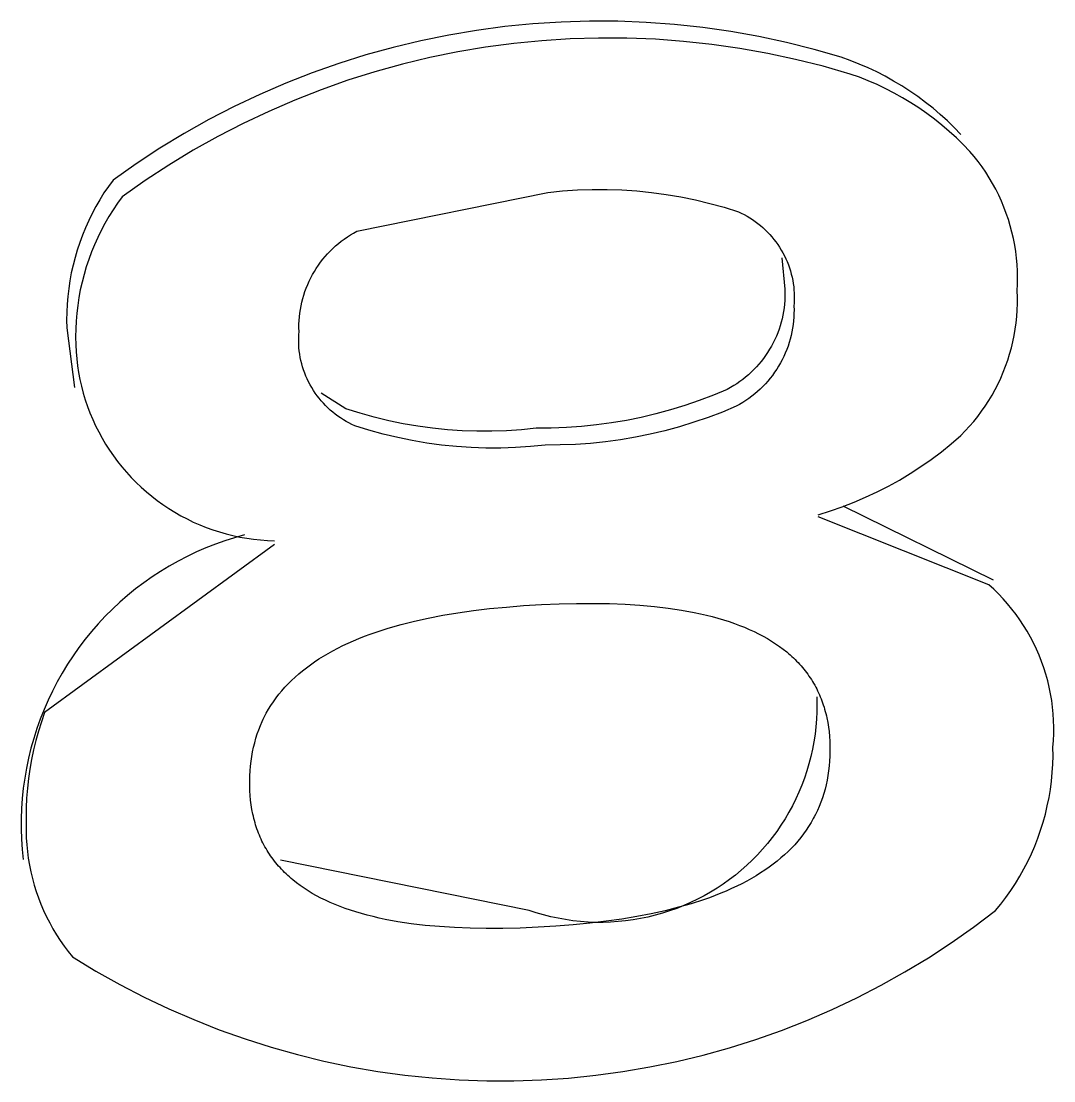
# Model space of a CAD drawing. Header units: millimetres. Extents: x -582 to 3448, y -204 to 2611.
# Drawn here: x 609.179 to 610.65, y 677.528 to 679.037 of the extents above; entities that cross this region are included whole.
import ezdxf

# ---------------------------------------------------------------- set-up
doc = ezdxf.new("R2010")
doc.units = ezdxf.units.MM
doc.header["$MEASUREMENT"] = 0
doc.layers.add('Utwórz2D linie widoczne', color=7, linetype='Continuous', true_color=0x000000)

msp = doc.modelspace()

# ---------------------------------------------------------------- linework, layer by layer
at = {"layer": 'Utwórz2D linie widoczne'}
for p, q in [((609.868, 679.0292), (609.828, 679.0238)), ((609.9082, 679.0331), (609.868, 679.0292)), ((609.9485, 679.0357), (609.9082, 679.0331)), ((609.9889, 679.0369), (609.9485, 679.0357)), ((610.0293, 679.0367), (609.9889, 679.0369)), ((610.0696, 679.0351), (610.0293, 679.0367)), ((610.1099, 679.0322), (610.0696, 679.0351)), ((610.1501, 679.0278), (610.1099, 679.0322)), ((610.19, 679.0221), (610.1501, 679.0278)), ((609.7882, 679.0171), (609.7486, 679.009)), ((609.828, 679.0238), (609.7882, 679.0171)), ((609.9613, 679.0117), (609.921, 679.0091)), ((610.0017, 679.0129), (609.9613, 679.0117)), ((610.0421, 679.0127), (610.0017, 679.0129)), ((610.0825, 679.0111), (610.0421, 679.0127)), ((610.2298, 679.015), (610.19, 679.0221)), ((610.2693, 679.0065), (610.2298, 679.015)), ((609.7093, 678.9996), (609.6704, 678.9888)), ((609.7486, 679.009), (609.7093, 678.9996)), ((609.8408, 678.9998), (609.801, 678.9931)), ((609.8809, 679.0052), (609.8408, 678.9998)), ((609.921, 679.0091), (609.8809, 679.0052)), ((610.1227, 679.0082), (610.0825, 679.0111)), ((610.1629, 679.0038), (610.1227, 679.0082)), ((610.2029, 678.9981), (610.1629, 679.0038)), ((610.2426, 678.991), (610.2029, 678.9981)), ((610.3085, 678.9967), (610.2693, 679.0065)), ((610.3473, 678.9856), (610.3085, 678.9967)), ((609.6704, 678.9888), (609.6319, 678.9767)), ((609.7614, 678.985), (609.7222, 678.9756)), ((609.801, 678.9931), (609.7614, 678.985)), ((610.2821, 678.9825), (610.2426, 678.991)), ((610.3213, 678.9727), (610.2821, 678.9825)), ((610.3601, 678.981), (610.3473, 678.9856)), ((609.6319, 678.9767), (609.5938, 678.9633)), ((609.7222, 678.9756), (609.6832, 678.9648)), ((610.3601, 678.9616), (610.3213, 678.9727)), ((610.3728, 678.9759), (610.3601, 678.981)), ((610.3854, 678.9705), (610.3728, 678.9759)), ((610.3977, 678.9646), (610.3854, 678.9705)), ((609.5938, 678.9633), (609.5562, 678.9485)), ((609.6447, 678.9527), (609.6066, 678.9393)), ((609.6832, 678.9648), (609.6447, 678.9527)), ((610.373, 678.957), (610.3601, 678.9616)), ((610.3857, 678.9519), (610.373, 678.957)), ((610.3982, 678.9465), (610.3857, 678.9519)), ((610.4098, 678.9584), (610.3977, 678.9646)), ((610.4218, 678.9517), (610.4098, 678.9584)), ((610.4335, 678.9447), (610.4218, 678.9517)), ((609.5562, 678.9485), (609.5191, 678.9325)), ((609.6066, 678.9393), (609.569, 678.9245)), ((610.4105, 678.9406), (610.3982, 678.9465)), ((610.4227, 678.9344), (610.4105, 678.9406)), ((610.445, 678.9373), (610.4335, 678.9447)), ((610.4562, 678.9295), (610.445, 678.9373)), ((609.5191, 678.9325), (609.4826, 678.9152)), ((609.569, 678.9245), (609.5319, 678.9085)), ((610.4346, 678.9277), (610.4227, 678.9344)), ((610.4463, 678.9207), (610.4346, 678.9277)), ((610.4672, 678.9213), (610.4562, 678.9295)), ((610.4779, 678.9128), (610.4672, 678.9213)), ((609.4826, 678.9152), (609.4467, 678.8967)), ((609.5319, 678.9085), (609.4954, 678.8912)), ((610.4578, 678.9133), (610.4463, 678.9207)), ((610.469, 678.9055), (610.4578, 678.9133)), ((610.4883, 678.904), (610.4779, 678.9128)), ((609.4467, 678.8967), (609.4115, 678.877)), ((609.4954, 678.8912), (609.4596, 678.8727)), ((610.48, 678.8973), (610.469, 678.9055)), ((610.4907, 678.8888), (610.48, 678.8973)), ((610.4984, 678.8948), (610.4883, 678.904)), ((610.5082, 678.8853), (610.4984, 678.8948)), ((609.4115, 678.877), (609.377, 678.856)), ((610.5011, 678.88), (610.4907, 678.8888)), ((610.5112, 678.8708), (610.5011, 678.88)), ((610.5177, 678.8755), (610.5082, 678.8853)), ((609.4596, 678.8727), (609.4243, 678.853)), ((610.521, 678.8613), (610.5112, 678.8708)), ((610.5305, 678.8515), (610.521, 678.8613)), ((609.377, 678.856), (609.3432, 678.8339)), ((609.4243, 678.853), (609.3898, 678.832)), ((610.5366, 678.8443), (610.5305, 678.8515)), ((609.3432, 678.8339), (609.3102, 678.8107)), ((609.3898, 678.832), (609.356, 678.8099)), ((610.5423, 678.8369), (610.5366, 678.8443)), ((610.5478, 678.8294), (610.5423, 678.8369)), ((610.5531, 678.8217), (610.5478, 678.8294)), ((610.5581, 678.8138), (610.5531, 678.8217)), ((609.3036, 678.8015), (609.2973, 678.7922)), ((609.3102, 678.8107), (609.3036, 678.8015)), ((609.356, 678.8099), (609.323, 678.7867)), ((610.5628, 678.8057), (610.5581, 678.8138)), ((610.5673, 678.7975), (610.5628, 678.8057)), ((609.2973, 678.7922), (609.2914, 678.7826)), ((609.323, 678.7867), (609.3164, 678.7775)), ((609.6574, 678.7377), (609.9294, 678.793)), ((609.9294, 678.793), (609.9504, 678.7951)), ((609.9504, 678.7951), (609.9715, 678.7966)), ((609.9715, 678.7966), (609.9926, 678.7973)), ((609.9926, 678.7973), (610.0138, 678.7973)), ((610.0138, 678.7973), (610.0349, 678.7966)), ((610.0349, 678.7966), (610.056, 678.7952)), ((610.056, 678.7952), (610.077, 678.793)), ((610.077, 678.793), (610.098, 678.7902)), ((610.098, 678.7902), (610.1188, 678.7866)), ((610.1188, 678.7866), (610.1396, 678.7824)), ((610.5715, 678.7891), (610.5673, 678.7975)), ((610.5753, 678.7806), (610.5715, 678.7891)), ((609.2858, 678.7729), (609.2805, 678.763)), ((609.2914, 678.7826), (609.2858, 678.7729)), ((609.3164, 678.7775), (609.3102, 678.7682)), ((610.1396, 678.7824), (610.1601, 678.7774)), ((610.1601, 678.7774), (610.1805, 678.7718)), ((610.1805, 678.7718), (610.2007, 678.7654)), ((610.5789, 678.772), (610.5753, 678.7806)), ((610.5822, 678.7632), (610.5789, 678.772)), ((609.2805, 678.763), (609.2756, 678.7529)), ((609.3042, 678.7586), (609.2986, 678.7489)), ((609.3102, 678.7682), (609.3042, 678.7586)), ((610.2007, 678.7654), (610.2049, 678.7635)), ((610.2049, 678.7635), (610.209, 678.7614)), ((610.209, 678.7614), (610.2131, 678.7592)), ((610.2131, 678.7592), (610.217, 678.7568)), ((610.217, 678.7568), (610.2209, 678.7543)), ((610.5852, 678.7544), (610.5822, 678.7632)), ((609.271, 678.7426), (609.2667, 678.7322)), ((609.2756, 678.7529), (609.271, 678.7426)), ((609.2986, 678.7489), (609.2933, 678.739)), ((610.2209, 678.7543), (610.2247, 678.7517)), ((610.2247, 678.7517), (610.2284, 678.7489)), ((610.2284, 678.7489), (610.2321, 678.746)), ((610.2321, 678.746), (610.2356, 678.743)), ((610.2356, 678.743), (610.239, 678.7399)), ((610.239, 678.7399), (610.2423, 678.7366)), ((610.5879, 678.7454), (610.5852, 678.7544)), ((610.5903, 678.7364), (610.5879, 678.7454)), ((609.2667, 678.7322), (609.2628, 678.7216)), ((609.2884, 678.7289), (609.2838, 678.7186)), ((609.2933, 678.739), (609.2884, 678.7289)), ((609.6353, 678.7235), (609.6395, 678.7266)), ((609.6395, 678.7266), (609.6439, 678.7296)), ((609.6439, 678.7296), (609.6483, 678.7324)), ((609.6483, 678.7324), (609.6528, 678.7351)), ((609.6528, 678.7351), (609.6574, 678.7377)), ((610.2423, 678.7366), (610.2454, 678.7332)), ((610.2454, 678.7332), (610.2485, 678.7298)), ((610.2485, 678.7298), (610.2514, 678.7262)), ((610.2514, 678.7262), (610.2542, 678.7225)), ((610.5924, 678.7272), (610.5903, 678.7364)), ((610.5942, 678.7181), (610.5924, 678.7272)), ((609.2593, 678.7109), (609.2561, 678.7002)), ((609.2628, 678.7216), (609.2593, 678.7109)), ((609.2838, 678.7186), (609.2795, 678.7082)), ((609.6195, 678.7095), (609.6233, 678.7132)), ((609.6233, 678.7132), (609.6271, 678.7168)), ((609.6271, 678.7168), (609.6312, 678.7202)), ((609.6312, 678.7202), (609.6353, 678.7235)), ((610.2542, 678.7225), (610.2569, 678.7187)), ((610.2569, 678.7187), (610.2595, 678.7149)), ((610.2595, 678.7149), (610.2619, 678.7109)), ((610.2619, 678.7109), (610.2642, 678.7069)), ((610.5957, 678.7088), (610.5942, 678.7181)), ((609.2561, 678.7002), (609.2533, 678.6893)), ((609.2756, 678.6976), (609.2721, 678.6869)), ((609.2795, 678.7082), (609.2756, 678.6976)), ((609.6057, 678.6936), (609.609, 678.6978)), ((609.609, 678.6978), (609.6123, 678.7018)), ((609.6123, 678.7018), (609.6158, 678.7057)), ((609.6158, 678.7057), (609.6195, 678.7095)), ((610.2625, 678.6997), (610.267, 678.655)), ((610.2642, 678.7069), (610.2663, 678.7028)), ((610.2663, 678.7028), (610.2683, 678.6986)), ((610.2683, 678.6986), (610.2702, 678.6944)), ((610.5968, 678.6995), (610.5957, 678.7088)), ((610.5976, 678.6902), (610.5968, 678.6995)), ((609.2533, 678.6893), (609.2508, 678.6783)), ((609.2721, 678.6869), (609.2689, 678.6762)), ((609.5943, 678.6759), (609.5969, 678.6805)), ((609.5969, 678.6805), (609.5997, 678.6849)), ((609.5997, 678.6849), (609.6027, 678.6893)), ((609.6027, 678.6893), (609.6057, 678.6936)), ((610.2702, 678.6944), (610.2719, 678.6901)), ((610.2719, 678.6901), (610.2734, 678.6857)), ((610.2734, 678.6857), (610.2748, 678.6813)), ((610.2748, 678.6813), (610.2761, 678.6768)), ((610.5982, 678.6809), (610.5976, 678.6902)), ((610.5984, 678.6715), (610.5982, 678.6809)), ((609.2488, 678.6672), (609.2471, 678.6561)), ((609.2508, 678.6783), (609.2488, 678.6672)), ((609.2661, 678.6653), (609.2636, 678.6543)), ((609.2689, 678.6762), (609.2661, 678.6653)), ((609.5874, 678.6617), (609.5895, 678.6665)), ((609.5895, 678.6665), (609.5918, 678.6713)), ((609.5918, 678.6713), (609.5943, 678.6759)), ((610.2761, 678.6768), (610.2771, 678.6723)), ((610.2771, 678.6723), (610.2781, 678.6678)), ((610.2781, 678.6678), (610.2789, 678.6633)), ((610.5983, 678.6622), (610.5984, 678.6715)), ((609.2471, 678.6561), (609.2458, 678.6449)), ((609.2636, 678.6543), (609.2616, 678.6432)), ((609.5819, 678.6469), (609.5835, 678.6519)), ((609.5835, 678.6519), (609.5854, 678.6568)), ((609.5854, 678.6568), (609.5874, 678.6617)), ((610.267, 678.655), (610.2671, 678.6497)), ((610.2671, 678.6497), (610.2671, 678.6444)), ((610.2789, 678.6633), (610.2795, 678.6587)), ((610.2795, 678.6587), (610.2799, 678.6541)), ((610.2799, 678.6541), (610.2802, 678.6494)), ((610.2802, 678.6494), (610.2804, 678.6448)), ((610.5978, 678.6528), (610.5983, 678.6622)), ((610.5981, 678.6437), (610.5978, 678.6528)), ((609.2458, 678.6449), (609.2448, 678.6337)), ((609.2616, 678.6432), (609.2599, 678.6321)), ((609.578, 678.6316), (609.5791, 678.6367)), ((609.5791, 678.6367), (609.5804, 678.6418)), ((609.5804, 678.6418), (609.5819, 678.6469)), ((610.2668, 678.6392), (610.2664, 678.634)), ((610.2671, 678.6444), (610.2668, 678.6392)), ((610.2802, 678.6356), (610.2798, 678.631)), ((610.2804, 678.6402), (610.2802, 678.6356)), ((610.2804, 678.6448), (610.2804, 678.6402)), ((610.5978, 678.6255), (610.5981, 678.6346)), ((610.5981, 678.6346), (610.5981, 678.6437)), ((609.2443, 678.6225), (609.2441, 678.6112)), ((609.2448, 678.6337), (609.2443, 678.6225)), ((609.2586, 678.6209), (609.2576, 678.6097)), ((609.2599, 678.6321), (609.2586, 678.6209)), ((609.5757, 678.6159), (609.5763, 678.6212)), ((609.5763, 678.6212), (609.577, 678.6264)), ((609.577, 678.6264), (609.578, 678.6316)), ((610.265, 678.6235), (610.2641, 678.6184)), ((610.2658, 678.6287), (610.265, 678.6235)), ((610.2664, 678.634), (610.2658, 678.6287)), ((610.2799, 678.6204), (610.2797, 678.6152)), ((610.2798, 678.631), (610.28, 678.6257)), ((610.28, 678.6257), (610.2799, 678.6204)), ((610.5972, 678.6164), (610.5978, 678.6255)), ((609.2441, 678.6112), (609.2443, 678.6)), ((609.2576, 678.6097), (609.2571, 678.5985)), ((609.575, 678.6054), (609.5753, 678.6107)), ((609.575, 678.6002), (609.575, 678.6054)), ((609.5753, 678.6107), (609.5757, 678.6159)), ((610.2617, 678.6082), (610.2602, 678.6031)), ((610.263, 678.6132), (610.2617, 678.6082)), ((610.2641, 678.6184), (610.263, 678.6132)), ((610.2787, 678.6047), (610.2779, 678.5995)), ((610.2792, 678.61), (610.2787, 678.6047)), ((610.2797, 678.6152), (610.2792, 678.61)), ((610.595, 678.5983), (610.5962, 678.6074)), ((610.5962, 678.6074), (610.5972, 678.6164)), ((609.2443, 678.6), (609.2552, 678.5152)), ((609.2571, 678.5985), (609.2569, 678.5872)), ((609.5746, 678.5857), (609.5748, 678.5903)), ((609.5748, 678.5903), (609.5751, 678.5949)), ((609.5751, 678.5949), (609.575, 678.6002)), ((610.2567, 678.5932), (610.2548, 678.5883)), ((610.2586, 678.5981), (610.2567, 678.5932)), ((610.2602, 678.6031), (610.2586, 678.5981)), ((610.2758, 678.5892), (610.2745, 678.5842)), ((610.2769, 678.5944), (610.2758, 678.5892)), ((610.2779, 678.5995), (610.2769, 678.5944)), ((610.5916, 678.5804), (610.5935, 678.5894)), ((610.5935, 678.5894), (610.595, 678.5983)), ((609.2569, 678.5872), (609.2571, 678.576)), ((609.2571, 678.576), (609.2576, 678.566)), ((609.5746, 678.581), (609.5746, 678.5857)), ((609.5747, 678.5764), (609.5746, 678.581)), ((609.575, 678.5718), (609.5747, 678.5764)), ((610.2478, 678.5742), (610.2452, 678.5696)), ((610.2503, 678.5788), (610.2478, 678.5742)), ((610.2526, 678.5835), (610.2503, 678.5788)), ((610.2548, 678.5883), (610.2526, 678.5835)), ((610.2714, 678.5741), (610.2696, 678.5692)), ((610.273, 678.5791), (610.2714, 678.5741)), ((610.2745, 678.5842), (610.273, 678.5791)), ((610.5895, 678.5716), (610.5916, 678.5804)), ((609.2576, 678.566), (609.2585, 678.5561)), ((609.5755, 678.5672), (609.575, 678.5718)), ((609.5761, 678.5626), (609.5755, 678.5672)), ((609.5769, 678.558), (609.5761, 678.5626)), ((610.2395, 678.5608), (610.2364, 678.5565)), ((610.2424, 678.5652), (610.2395, 678.5608)), ((610.2452, 678.5696), (610.2424, 678.5652)), ((610.2654, 678.5595), (610.2631, 678.5548)), ((610.2676, 678.5643), (610.2654, 678.5595)), ((610.2696, 678.5692), (610.2676, 678.5643)), ((610.5843, 678.5541), (610.587, 678.5628)), ((610.587, 678.5628), (610.5895, 678.5716)), ((609.2585, 678.5561), (609.2596, 678.5462)), ((609.2596, 678.5462), (609.2612, 678.5364)), ((609.5778, 678.5535), (609.5769, 678.558)), ((609.5789, 678.549), (609.5778, 678.5535)), ((609.5802, 678.5446), (609.5789, 678.549)), ((609.5816, 678.5402), (609.5802, 678.5446)), ((610.2264, 678.5444), (610.2227, 678.5406)), ((610.2299, 678.5483), (610.2264, 678.5444)), ((610.2332, 678.5524), (610.2299, 678.5483)), ((610.2364, 678.5565), (610.2332, 678.5524)), ((610.2581, 678.5456), (610.2553, 678.5412)), ((610.2607, 678.5502), (610.2581, 678.5456)), ((610.2631, 678.5548), (610.2607, 678.5502)), ((610.578, 678.537), (610.5813, 678.5455)), ((610.5813, 678.5455), (610.5843, 678.5541)), ((609.2612, 678.5364), (609.263, 678.5266)), ((609.5832, 678.5358), (609.5816, 678.5402)), ((609.5849, 678.5315), (609.5832, 678.5358)), ((609.5867, 678.5273), (609.5849, 678.5315)), ((610.2111, 678.53), (610.207, 678.5267)), ((610.2151, 678.5334), (610.2111, 678.53)), ((610.219, 678.5369), (610.2151, 678.5334)), ((610.2227, 678.5406), (610.219, 678.5369)), ((610.2493, 678.5325), (610.2461, 678.5284)), ((610.2523, 678.5368), (610.2493, 678.5325)), ((610.2553, 678.5412), (610.2523, 678.5368)), ((610.5705, 678.5204), (610.5744, 678.5286)), ((610.5744, 678.5286), (610.578, 678.537)), ((609.263, 678.5266), (609.2652, 678.5169)), ((609.2652, 678.5169), (609.2678, 678.5072)), ((609.5887, 678.5231), (609.5867, 678.5273)), ((609.5909, 678.519), (609.5887, 678.5231)), ((609.5932, 678.515), (609.5909, 678.519)), ((609.5956, 678.511), (609.5932, 678.515)), ((610.1895, 678.5151), (610.1849, 678.5125)), ((610.1941, 678.5178), (610.1895, 678.5151)), ((610.1985, 678.5206), (610.1941, 678.5178)), ((610.2028, 678.5236), (610.1985, 678.5206)), ((610.207, 678.5267), (610.2028, 678.5236)), ((610.2356, 678.5166), (610.2318, 678.5129)), ((610.2392, 678.5204), (610.2356, 678.5166)), ((610.2427, 678.5243), (610.2392, 678.5204)), ((610.2461, 678.5284), (610.2427, 678.5243)), ((610.5664, 678.5123), (610.5705, 678.5204)), ((609.2678, 678.5072), (609.2707, 678.4977)), ((609.5982, 678.5072), (609.5956, 678.511)), ((609.6009, 678.5034), (609.5982, 678.5072)), ((609.6037, 678.4998), (609.6009, 678.5034)), ((609.6066, 678.4962), (609.6037, 678.4998)), ((609.6417, 678.4847), (609.6065, 678.5072)), ((610.1651, 678.5042), (610.145, 678.4966)), ((610.1849, 678.5125), (610.1651, 678.5042)), ((610.2156, 678.4996), (610.2113, 678.4966)), ((610.2199, 678.5027), (610.2156, 678.4996)), ((610.224, 678.506), (610.2199, 678.5027)), ((610.228, 678.5094), (610.224, 678.506)), ((610.2318, 678.5129), (610.228, 678.5094)), ((610.5573, 678.4965), (610.562, 678.5043)), ((610.562, 678.5043), (610.5664, 678.5123)), ((609.2707, 678.4977), (609.2739, 678.4883)), ((609.2739, 678.4883), (609.2774, 678.4789)), ((609.6097, 678.4927), (609.6066, 678.4962)), ((609.6129, 678.4894), (609.6097, 678.4927)), ((609.6162, 678.4862), (609.6129, 678.4894)), ((609.6196, 678.483), (609.6162, 678.4862)), ((609.6619, 678.4784), (609.6417, 678.4847)), ((610.104, 678.4833), (610.0833, 678.4776)), ((610.1246, 678.4896), (610.104, 678.4833)), ((610.145, 678.4966), (610.1246, 678.4896)), ((610.1978, 678.4885), (610.1779, 678.4802)), ((610.2024, 678.4911), (610.1978, 678.4885)), ((610.2069, 678.4937), (610.2024, 678.4911)), ((610.2113, 678.4966), (610.2069, 678.4937)), ((610.5471, 678.4813), (610.5523, 678.4888)), ((610.5523, 678.4888), (610.5573, 678.4965)), ((609.2774, 678.4789), (609.2812, 678.4698)), ((609.2812, 678.4698), (609.2854, 678.4607)), ((609.6231, 678.48), (609.6196, 678.483)), ((609.6267, 678.4771), (609.6231, 678.48)), ((609.6305, 678.4744), (609.6267, 678.4771)), ((609.6343, 678.4718), (609.6305, 678.4744)), ((609.6382, 678.4693), (609.6343, 678.4718)), ((609.6422, 678.4669), (609.6382, 678.4693)), ((609.6823, 678.4728), (609.6619, 678.4784)), ((609.7028, 678.4678), (609.6823, 678.4728)), ((610.0412, 678.4684), (610.02, 678.4647)), ((610.0623, 678.4726), (610.0412, 678.4684)), ((610.0833, 678.4776), (610.0623, 678.4726)), ((610.1578, 678.4726), (610.1374, 678.4656)), ((610.1779, 678.4802), (610.1578, 678.4726)), ((610.536, 678.4669), (610.5417, 678.474)), ((610.5417, 678.474), (610.5471, 678.4813)), ((609.2854, 678.4607), (609.2898, 678.4518)), ((609.6462, 678.4647), (609.6422, 678.4669)), ((609.6504, 678.4627), (609.6462, 678.4647)), ((609.6546, 678.4607), (609.6504, 678.4627)), ((609.6747, 678.4544), (609.6546, 678.4607)), ((609.6951, 678.4487), (609.6747, 678.4544)), ((609.7235, 678.4635), (609.7028, 678.4678)), ((609.7443, 678.46), (609.7235, 678.4635)), ((609.7652, 678.4571), (609.7443, 678.46)), ((609.7863, 678.455), (609.7652, 678.4571)), ((609.8073, 678.4536), (609.7863, 678.455)), ((609.8284, 678.4528), (609.8073, 678.4536)), ((609.8707, 678.4536), (609.8496, 678.4528)), ((609.8918, 678.455), (609.8707, 678.4536)), ((609.9128, 678.4571), (609.8918, 678.455)), ((609.9343, 678.4573), (609.9128, 678.4571)), ((609.9558, 678.4581), (609.9343, 678.4573)), ((609.9773, 678.4596), (609.9558, 678.4581)), ((609.9987, 678.4618), (609.9773, 678.4596)), ((610.02, 678.4647), (609.9987, 678.4618)), ((610.0961, 678.4536), (610.0751, 678.4486)), ((610.1169, 678.4593), (610.0961, 678.4536)), ((610.1374, 678.4656), (610.1169, 678.4593)), ((610.5175, 678.4468), (610.5239, 678.4533)), ((610.5239, 678.4533), (610.5301, 678.46)), ((610.5301, 678.46), (610.536, 678.4669)), ((609.2898, 678.4518), (609.2946, 678.443)), ((609.2946, 678.443), (609.2997, 678.4345)), ((609.7156, 678.4438), (609.6951, 678.4487)), ((609.7363, 678.4395), (609.7156, 678.4438)), ((609.7571, 678.436), (609.7363, 678.4395)), ((609.8496, 678.4528), (609.8284, 678.4528)), ((610.0328, 678.4407), (610.0115, 678.4378)), ((610.0541, 678.4443), (610.0328, 678.4407)), ((610.0751, 678.4486), (610.0541, 678.4443)), ((610.5039, 678.435), (610.5175, 678.4468)), ((609.2997, 678.4345), (609.305, 678.4261)), ((609.305, 678.4261), (609.3107, 678.4179)), ((609.7781, 678.4331), (609.7571, 678.436)), ((609.7991, 678.431), (609.7781, 678.4331)), ((609.8202, 678.4295), (609.7991, 678.431)), ((609.8413, 678.4288), (609.8202, 678.4295)), ((609.8624, 678.4288), (609.8413, 678.4288)), ((609.8835, 678.4296), (609.8624, 678.4288)), ((609.9046, 678.431), (609.8835, 678.4296)), ((609.9256, 678.4331), (609.9046, 678.431)), ((609.9471, 678.4333), (609.9256, 678.4331)), ((609.9686, 678.4341), (609.9471, 678.4333)), ((609.9901, 678.4356), (609.9686, 678.4341)), ((610.0115, 678.4378), (609.9901, 678.4356)), ((610.4755, 678.4128), (610.4899, 678.4236)), ((610.4899, 678.4236), (610.5039, 678.435)), ((609.3107, 678.4179), (609.3166, 678.4099)), ((609.3166, 678.4099), (609.3228, 678.4021)), ((610.4607, 678.4025), (610.4755, 678.4128)), ((609.3228, 678.4021), (609.3293, 678.3945)), ((609.3293, 678.3945), (609.336, 678.3871)), ((610.4456, 678.3927), (610.4607, 678.4025)), ((609.336, 678.3871), (609.343, 678.38)), ((609.343, 678.38), (609.3502, 678.3731)), ((610.4144, 678.3747), (610.4302, 678.3834)), ((610.4302, 678.3834), (610.4456, 678.3927)), ((609.3502, 678.3731), (609.3577, 678.3665)), ((609.3577, 678.3665), (609.3653, 678.3602)), ((610.382, 678.3588), (610.3984, 678.3664)), ((610.3984, 678.3664), (610.4144, 678.3747)), ((609.3653, 678.3602), (609.3732, 678.3541)), ((609.3732, 678.3541), (609.3813, 678.3483)), ((609.3813, 678.3483), (609.3896, 678.3428)), ((610.3487, 678.3452), (610.3655, 678.3517)), ((610.3655, 678.3517), (610.382, 678.3588)), ((609.3896, 678.3428), (609.3981, 678.3375)), ((609.3981, 678.3375), (609.4067, 678.3326)), ((609.4067, 678.3326), (609.4156, 678.3279)), ((610.3145, 678.3339), (610.3317, 678.3393)), ((610.3317, 678.3393), (610.3487, 678.3452)), ((610.5641, 678.2408), (610.3499, 678.3462)), ((609.4156, 678.3279), (609.4245, 678.3236)), ((609.4245, 678.3236), (609.4336, 678.3196)), ((609.4336, 678.3196), (609.4429, 678.3159)), ((610.5574, 678.2343), (610.3144, 678.3312)), ((609.4429, 678.3159), (609.4523, 678.3125)), ((609.4523, 678.3125), (609.4618, 678.3094)), ((609.4618, 678.3094), (609.4713, 678.3067)), ((609.4713, 678.3067), (609.481, 678.3043)), ((609.481, 678.3043), (609.4908, 678.3022)), ((609.4974, 678.3052), (609.4834, 678.3012)), ((609.4908, 678.3022), (609.5006, 678.3005)), ((609.5402, 678.2915), (609.2128, 678.0521)), ((609.4559, 678.292), (609.4423, 678.2867)), ((609.4696, 678.2969), (609.4559, 678.292)), ((609.4834, 678.3012), (609.4696, 678.2969)), ((609.5006, 678.3005), (609.5104, 678.2991)), ((609.5104, 678.2991), (609.5203, 678.2981)), ((609.5203, 678.2981), (609.5303, 678.2974)), ((609.5303, 678.2974), (609.5402, 678.297)), ((609.4159, 678.2747), (609.403, 678.268)), ((609.429, 678.2809), (609.4159, 678.2747)), ((609.4423, 678.2867), (609.429, 678.2809)), ((609.3903, 678.2609), (609.3779, 678.2533)), ((609.403, 678.268), (609.3903, 678.2609)), ((609.3657, 678.2453), (609.3539, 678.237)), ((609.3779, 678.2533), (609.3657, 678.2453)), ((609.3423, 678.2282), (609.331, 678.219)), ((609.3539, 678.237), (609.3423, 678.2282)), ((610.5644, 678.2279), (610.5574, 678.2343)), ((610.5713, 678.2211), (610.5644, 678.2279)), ((609.331, 678.219), (609.32, 678.2095)), ((610.5779, 678.2142), (610.5713, 678.2211)), ((610.5842, 678.207), (610.5779, 678.2142)), ((609.3094, 678.1996), (609.2991, 678.1893)), ((609.32, 678.2095), (609.3094, 678.1996)), ((609.8012, 678.1943), (609.8234, 678.1974)), ((609.8234, 678.1974), (609.8465, 678.2002)), ((609.8465, 678.2002), (609.8703, 678.2025)), ((609.8703, 678.2025), (609.8949, 678.2045)), ((609.8949, 678.2045), (609.9203, 678.206)), ((609.9203, 678.206), (609.9457, 678.2071)), ((609.9457, 678.2071), (609.9703, 678.2076)), ((609.9703, 678.2076), (609.9941, 678.2077)), ((609.9941, 678.2077), (610.0171, 678.2074)), ((610.0171, 678.2074), (610.0393, 678.2065)), ((610.0393, 678.2065), (610.0606, 678.2051)), ((610.0606, 678.2051), (610.0812, 678.2032)), ((610.0812, 678.2032), (610.1009, 678.2009)), ((610.1009, 678.2009), (610.1198, 678.198)), ((610.1198, 678.198), (610.1379, 678.1947)), ((610.5903, 678.1996), (610.5842, 678.207)), ((610.5961, 678.192), (610.5903, 678.1996)), ((609.2991, 678.1893), (609.2892, 678.1787)), ((609.7204, 678.1776), (609.7394, 678.1824)), ((609.7394, 678.1824), (609.7592, 678.1867)), ((609.7592, 678.1867), (609.7798, 678.1907)), ((609.7798, 678.1907), (609.8012, 678.1943)), ((610.1379, 678.1947), (610.1467, 678.1928)), ((610.1467, 678.1928), (610.1552, 678.1909)), ((610.1552, 678.1909), (610.1636, 678.1888)), ((610.1636, 678.1888), (610.1717, 678.1865)), ((610.1717, 678.1865), (610.1797, 678.1842)), ((610.1797, 678.1842), (610.1874, 678.1817)), ((610.1874, 678.1817), (610.195, 678.1791)), ((610.6017, 678.1842), (610.5961, 678.192)), ((610.607, 678.1763), (610.6017, 678.1842)), ((609.2796, 678.1677), (609.2705, 678.1565)), ((609.2892, 678.1787), (609.2796, 678.1677)), ((609.6765, 678.1638), (609.6848, 678.1668)), ((609.6848, 678.1668), (609.7022, 678.1724)), ((609.7022, 678.1724), (609.7204, 678.1776)), ((610.195, 678.1791), (610.2023, 678.1764)), ((610.2023, 678.1764), (610.2094, 678.1736)), ((610.2094, 678.1736), (610.2163, 678.1706)), ((610.2163, 678.1706), (610.2231, 678.1676)), ((610.2231, 678.1676), (610.2296, 678.1644)), ((610.612, 678.1681), (610.607, 678.1763)), ((610.6167, 678.1598), (610.612, 678.1681)), ((609.2705, 678.1565), (609.2617, 678.1449)), ((609.6449, 678.151), (609.6525, 678.1543)), ((609.6525, 678.1543), (609.6603, 678.1576)), ((609.6603, 678.1576), (609.6683, 678.1608)), ((609.6683, 678.1608), (609.6765, 678.1638)), ((610.2296, 678.1644), (610.2359, 678.161)), ((610.2359, 678.161), (610.242, 678.1576)), ((610.242, 678.1576), (610.2479, 678.154)), ((610.2479, 678.154), (610.2536, 678.1503)), ((610.6211, 678.1513), (610.6167, 678.1598)), ((610.6252, 678.1426), (610.6211, 678.1513)), ((609.2617, 678.1449), (609.2533, 678.133)), ((609.6099, 678.1326), (609.6165, 678.1365)), ((609.6165, 678.1365), (609.6233, 678.1403)), ((609.6233, 678.1403), (609.6303, 678.144)), ((609.6303, 678.144), (609.6375, 678.1475)), ((609.6375, 678.1475), (609.6449, 678.151)), ((610.2536, 678.1503), (610.2591, 678.1465)), ((610.2591, 678.1465), (610.2645, 678.1426)), ((610.2645, 678.1426), (610.2696, 678.1385)), ((610.2696, 678.1385), (610.272, 678.1365)), ((610.272, 678.1365), (610.2744, 678.1343)), ((610.629, 678.1339), (610.6252, 678.1426)), ((609.2533, 678.133), (609.2453, 678.1209)), ((609.5913, 678.1204), (609.5973, 678.1246)), ((609.5973, 678.1246), (609.6035, 678.1287)), ((609.6035, 678.1287), (609.6099, 678.1326)), ((610.2744, 678.1343), (610.2768, 678.1322)), ((610.2768, 678.1322), (610.2791, 678.13)), ((610.2791, 678.13), (610.2814, 678.1278)), ((610.2814, 678.1278), (610.2836, 678.1256)), ((610.2836, 678.1256), (610.2858, 678.1234)), ((610.2858, 678.1234), (610.2879, 678.1211)), ((610.2879, 678.1211), (610.29, 678.1188)), ((610.6325, 678.125), (610.629, 678.1339)), ((610.6357, 678.1159), (610.6325, 678.125)), ((609.2378, 678.1085), (609.2306, 678.0958)), ((609.2453, 678.1209), (609.2378, 678.1085)), ((609.5694, 678.1027), (609.5746, 678.1073)), ((609.5746, 678.1073), (609.58, 678.1118)), ((609.58, 678.1118), (609.5855, 678.1161)), ((609.5855, 678.1161), (609.5913, 678.1204)), ((610.29, 678.1188), (610.292, 678.1164)), ((610.292, 678.1164), (610.294, 678.114)), ((610.294, 678.114), (610.2959, 678.1116)), ((610.2959, 678.1116), (610.2978, 678.1092)), ((610.2978, 678.1092), (610.2996, 678.1067)), ((610.2996, 678.1067), (610.3013, 678.1042)), ((610.6386, 678.1068), (610.6357, 678.1159)), ((610.6412, 678.0976), (610.6386, 678.1068)), ((609.2306, 678.0958), (609.2239, 678.0829)), ((609.555, 678.0883), (609.5596, 678.0932)), ((609.5596, 678.0932), (609.5644, 678.098)), ((609.5644, 678.098), (609.5694, 678.1027)), ((610.3013, 678.1042), (610.3031, 678.1017)), ((610.3031, 678.1017), (610.3047, 678.0991)), ((610.3047, 678.0991), (610.3063, 678.0965)), ((610.3063, 678.0965), (610.3079, 678.0939)), ((610.3079, 678.0939), (610.3094, 678.0912)), ((610.3094, 678.0912), (610.3109, 678.0885)), ((610.6434, 678.0883), (610.6412, 678.0976)), ((609.2239, 678.0829), (609.2177, 678.0698)), ((609.5425, 678.073), (609.5464, 678.0782)), ((609.5464, 678.0782), (609.5506, 678.0833)), ((609.5506, 678.0833), (609.555, 678.0883)), ((610.3109, 678.0885), (610.3123, 678.0858)), ((610.3123, 678.0858), (610.3136, 678.0831)), ((610.3136, 678.0831), (610.3149, 678.0803)), ((610.3149, 678.0803), (610.3162, 678.0775)), ((610.3162, 678.0775), (610.3174, 678.0746)), ((610.6453, 678.0789), (610.6434, 678.0883)), ((610.6469, 678.0694), (610.6453, 678.0789)), ((609.2177, 678.0698), (609.2119, 678.0565)), ((609.5317, 678.0568), (609.5351, 678.0623)), ((609.5351, 678.0623), (609.5387, 678.0677)), ((609.5387, 678.0677), (609.5425, 678.073)), ((610.3124, 678.0748), (610.3126, 678.0641)), ((610.3126, 678.0641), (610.3125, 678.0534)), ((610.3174, 678.0746), (610.3185, 678.0718)), ((610.3185, 678.0718), (610.3196, 678.0688)), ((610.3196, 678.0688), (610.3207, 678.0659)), ((610.3207, 678.0659), (610.3217, 678.063)), ((610.3217, 678.063), (610.3227, 678.06)), ((610.6482, 678.06), (610.6469, 678.0694)), ((609.2119, 678.0565), (609.2065, 678.043)), ((609.2128, 678.0521), (609.2081, 678.0391)), ((609.5255, 678.0455), (609.527, 678.0484)), ((609.527, 678.0484), (609.5285, 678.0512)), ((609.5285, 678.0512), (609.5317, 678.0568)), ((610.3125, 678.0534), (610.312, 678.0426)), ((610.3227, 678.06), (610.3236, 678.0569)), ((610.3236, 678.0569), (610.3244, 678.0539)), ((610.3244, 678.0539), (610.3252, 678.0508)), ((610.3252, 678.0508), (610.326, 678.0477)), ((610.326, 678.0477), (610.3267, 678.0445)), ((610.6491, 678.0504), (610.6482, 678.06)), ((610.6497, 678.0409), (610.6491, 678.0504)), ((609.2065, 678.043), (609.2017, 678.0293)), ((609.2081, 678.0391), (609.2039, 678.0259)), ((609.5178, 678.0278), (609.5202, 678.0338)), ((609.5202, 678.0338), (609.5228, 678.0397)), ((609.5228, 678.0397), (609.5241, 678.0426)), ((609.5241, 678.0426), (609.5255, 678.0455)), ((610.3112, 678.0319), (610.3099, 678.0213)), ((610.312, 678.0426), (610.3112, 678.0319)), ((610.3267, 678.0445), (610.3279, 678.0381)), ((610.3279, 678.0381), (610.3289, 678.0316)), ((610.3289, 678.0316), (610.3298, 678.025)), ((610.6499, 678.0313), (610.6497, 678.0409)), ((610.6498, 678.0217), (610.6499, 678.0313)), ((609.1973, 678.0154), (609.1933, 678.0014)), ((609.2017, 678.0293), (609.1973, 678.0154)), ((609.2039, 678.0259), (609.2001, 678.0125)), ((609.5119, 678.0092), (609.5136, 678.0155)), ((609.5136, 678.0155), (609.5156, 678.0217)), ((609.5156, 678.0217), (609.5178, 678.0278)), ((610.3099, 678.0213), (610.3083, 678.0107)), ((610.3298, 678.025), (610.3304, 678.0183)), ((610.3304, 678.0183), (610.3308, 678.0114)), ((610.6494, 678.0122), (610.6498, 678.0217)), ((609.1933, 678.0014), (609.1899, 677.9873)), ((609.2001, 678.0125), (609.1968, 677.9991)), ((609.5089, 677.9962), (609.5103, 678.0027)), ((609.5103, 678.0027), (609.5119, 678.0092)), ((610.3083, 678.0107), (610.3064, 678.0001)), ((610.3308, 678.0114), (610.3311, 678.0044)), ((610.3311, 678.0044), (610.3311, 677.9973)), ((610.6487, 678.0026), (610.6494, 678.0122)), ((610.6488, 677.9906), (610.6487, 678.0026)), ((609.1899, 677.9873), (609.1869, 677.9731)), ((609.194, 677.9855), (609.1916, 677.9718)), ((609.1968, 677.9991), (609.194, 677.9855)), ((609.5067, 677.9829), (609.5077, 677.9896)), ((609.5077, 677.9896), (609.5089, 677.9962)), ((610.304, 677.9897), (610.3013, 677.9793)), ((610.3064, 678.0001), (610.304, 677.9897)), ((610.3309, 677.9901), (610.3305, 677.9831)), ((610.3311, 677.9973), (610.3309, 677.9901)), ((610.6485, 677.9786), (610.6488, 677.9906)), ((609.1869, 677.9731), (609.1844, 677.9588)), ((609.1916, 677.9718), (609.1896, 677.9581)), ((609.5054, 677.9691), (609.506, 677.976)), ((609.506, 677.976), (609.5067, 677.9829)), ((610.3013, 677.9793), (610.2983, 677.969)), ((610.33, 677.9762), (610.3292, 677.9694)), ((610.3305, 677.9831), (610.33, 677.9762)), ((610.6478, 677.9667), (610.6485, 677.9786)), ((609.1844, 677.9588), (609.1824, 677.9444)), ((609.1896, 677.9581), (609.1882, 677.9443)), ((609.5048, 677.955), (609.505, 677.9621)), ((609.505, 677.9621), (609.5054, 677.9691)), ((610.2949, 677.9588), (610.2911, 677.9488)), ((610.2983, 677.969), (610.2949, 677.9588)), ((610.327, 677.956), (610.3257, 677.9495)), ((610.3282, 677.9627), (610.327, 677.956)), ((610.3292, 677.9694), (610.3282, 677.9627)), ((610.6466, 677.9547), (610.6478, 677.9667)), ((609.1824, 677.9444), (609.1809, 677.9299)), ((609.1882, 677.9443), (609.1872, 677.9305)), ((609.5049, 677.9478), (609.5048, 677.955)), ((609.5051, 677.9409), (609.5049, 677.9478)), ((609.5055, 677.934), (609.5051, 677.9409)), ((610.2911, 677.9488), (610.287, 677.9389)), ((610.3241, 677.9431), (610.3223, 677.9368)), ((610.3257, 677.9495), (610.3241, 677.9431)), ((610.6431, 677.931), (610.6451, 677.9428)), ((610.6451, 677.9428), (610.6466, 677.9547)), ((609.1809, 677.9299), (609.1799, 677.9154)), ((609.1872, 677.9305), (609.1867, 677.9166)), ((609.5062, 677.9272), (609.5055, 677.934)), ((609.507, 677.9206), (609.5062, 677.9272)), ((610.2825, 677.9291), (610.2777, 677.9195)), ((610.287, 677.9389), (610.2825, 677.9291)), ((610.3203, 677.9306), (610.3181, 677.9245)), ((610.3223, 677.9368), (610.3203, 677.9306)), ((610.6407, 677.9192), (610.6431, 677.931)), ((609.1799, 677.9154), (609.1794, 677.9009)), ((609.1867, 677.9166), (609.1867, 677.9028)), ((609.508, 677.9141), (609.507, 677.9206)), ((609.5093, 677.9077), (609.508, 677.9141)), ((610.2726, 677.9101), (610.2672, 677.9008)), ((610.2777, 677.9195), (610.2726, 677.9101)), ((610.3132, 677.9126), (610.3118, 677.9097)), ((610.3157, 677.9185), (610.3132, 677.9126)), ((610.3181, 677.9245), (610.3157, 677.9185)), ((610.638, 677.9075), (610.6407, 677.9192)), ((609.1794, 677.9009), (609.1794, 677.8864)), ((609.1867, 677.9028), (609.1864, 677.8931)), ((609.51, 677.9046), (609.5093, 677.9077)), ((609.5107, 677.9015), (609.51, 677.9046)), ((609.5115, 677.8984), (609.5107, 677.9015)), ((609.5124, 677.8953), (609.5115, 677.8984)), ((609.5133, 677.8923), (609.5124, 677.8953)), ((610.2672, 677.9008), (610.2614, 677.8918)), ((610.3042, 677.8955), (610.3008, 677.89)), ((610.3074, 677.9011), (610.3042, 677.8955)), ((610.3089, 677.9039), (610.3074, 677.9011)), ((610.3104, 677.9068), (610.3089, 677.9039)), ((610.3118, 677.9097), (610.3104, 677.9068)), ((610.6312, 677.8845), (610.6348, 677.896)), ((610.6348, 677.896), (610.638, 677.9075)), ((609.1794, 677.8864), (609.1799, 677.8718)), ((609.1864, 677.8931), (609.1863, 677.8833)), ((609.1863, 677.8833), (609.1866, 677.8736)), ((609.5142, 677.8893), (609.5133, 677.8923)), ((609.5152, 677.8864), (609.5142, 677.8893)), ((609.5163, 677.8834), (609.5152, 677.8864)), ((609.5174, 677.8805), (609.5163, 677.8834)), ((609.5186, 677.8777), (609.5174, 677.8805)), ((610.2553, 677.8829), (610.249, 677.8743)), ((610.2614, 677.8918), (610.2553, 677.8829)), ((610.2972, 677.8846), (610.2935, 677.8793)), ((610.3008, 677.89), (610.2972, 677.8846)), ((610.6272, 677.8732), (610.6312, 677.8845)), ((609.1799, 677.8718), (609.1809, 677.8573)), ((609.1866, 677.8736), (609.1873, 677.8639)), ((609.5198, 677.8748), (609.5186, 677.8777)), ((609.521, 677.872), (609.5198, 677.8748)), ((609.5223, 677.8692), (609.521, 677.872)), ((609.5237, 677.8665), (609.5223, 677.8692)), ((609.5251, 677.8638), (609.5237, 677.8665)), ((610.2423, 677.8659), (610.2353, 677.8577)), ((610.249, 677.8743), (610.2423, 677.8659)), ((610.2853, 677.869), (610.2809, 677.864)), ((610.2895, 677.8741), (610.2853, 677.869)), ((610.2935, 677.8793), (610.2895, 677.8741)), ((610.6228, 677.862), (610.6272, 677.8732)), ((609.1809, 677.8573), (609.1824, 677.8429)), ((609.1873, 677.8639), (609.1882, 677.8542)), ((609.1882, 677.8542), (609.1895, 677.8446)), ((609.5265, 677.8611), (609.5251, 677.8638)), ((609.5281, 677.8584), (609.5265, 677.8611)), ((609.5296, 677.8558), (609.5281, 677.8584)), ((609.5312, 677.8532), (609.5296, 677.8558)), ((609.5329, 677.8507), (609.5312, 677.8532)), ((609.5346, 677.8481), (609.5329, 677.8507)), ((610.2281, 677.8498), (610.2206, 677.8422)), ((610.2353, 677.8577), (610.2281, 677.8498)), ((610.2665, 677.8497), (610.2613, 677.8451)), ((610.2715, 677.8543), (610.2665, 677.8497)), ((610.2763, 677.8591), (610.2715, 677.8543)), ((610.2809, 677.864), (610.2763, 677.8591)), ((610.6129, 677.8402), (610.6181, 677.851)), ((610.6181, 677.851), (610.6228, 677.862)), ((609.1895, 677.8446), (609.1911, 677.835)), ((609.1911, 677.835), (609.1931, 677.8255)), ((609.5364, 677.8456), (609.5346, 677.8481)), ((609.5382, 677.8432), (609.5364, 677.8456)), ((609.54, 677.8407), (609.5382, 677.8432)), ((609.542, 677.8383), (609.54, 677.8407)), ((609.5439, 677.8359), (609.542, 677.8383)), ((609.5459, 677.8336), (609.5439, 677.8359)), ((609.9027, 677.7704), (609.5487, 677.842)), ((610.2128, 677.8348), (610.2048, 677.8276)), ((610.2206, 677.8422), (610.2128, 677.8348)), ((610.2503, 677.8362), (610.2446, 677.8319)), ((610.2559, 677.8406), (610.2503, 677.8362)), ((610.2613, 677.8451), (610.2559, 677.8406)), ((610.6074, 677.8295), (610.6129, 677.8402)), ((609.1931, 677.8255), (609.1954, 677.816)), ((609.548, 677.8313), (609.5459, 677.8336)), ((609.5501, 677.829), (609.548, 677.8313)), ((609.5523, 677.8267), (609.5501, 677.829)), ((609.5545, 677.8245), (609.5523, 677.8267)), ((609.5568, 677.8223), (609.5545, 677.8245)), ((609.5591, 677.8201), (609.5568, 677.8223)), ((609.5615, 677.818), (609.5591, 677.8201)), ((610.1965, 677.8208), (610.188, 677.8143)), ((610.2048, 677.8276), (610.1965, 677.8208)), ((610.226, 677.8197), (610.2194, 677.8158)), ((610.2324, 677.8237), (610.226, 677.8197)), ((610.2386, 677.8278), (610.2324, 677.8237)), ((610.2446, 677.8319), (610.2386, 677.8278)), ((610.6015, 677.8191), (610.6074, 677.8295)), ((609.1954, 677.816), (609.1979, 677.8066)), ((609.1979, 677.8066), (609.2008, 677.7973)), ((609.5639, 677.8159), (609.5615, 677.818)), ((609.5664, 677.8138), (609.5639, 677.8159)), ((609.5715, 677.8097), (609.5664, 677.8138)), ((609.5768, 677.8058), (609.5715, 677.8097)), ((609.5823, 677.802), (609.5768, 677.8058)), ((610.1793, 677.808), (610.1704, 677.8021)), ((610.188, 677.8143), (610.1793, 677.808)), ((610.1984, 677.8048), (610.191, 677.8014)), ((610.2056, 677.8084), (610.1984, 677.8048)), ((610.2126, 677.8121), (610.2056, 677.8084)), ((610.2194, 677.8158), (610.2126, 677.8121)), ((610.5887, 677.7988), (610.5953, 677.8088)), ((610.5953, 677.8088), (610.6015, 677.8191)), ((609.2008, 677.7973), (609.2041, 677.7881)), ((609.588, 677.7983), (609.5823, 677.802)), ((609.5939, 677.7947), (609.588, 677.7983)), ((609.6, 677.7913), (609.5939, 677.7947)), ((609.6063, 677.788), (609.6, 677.7913)), ((610.1519, 677.7911), (610.1424, 677.7862)), ((610.1612, 677.7964), (610.1519, 677.7911)), ((610.1676, 677.7916), (610.1594, 677.7885)), ((610.1704, 677.8021), (610.1612, 677.7964)), ((610.1756, 677.7948), (610.1676, 677.7916)), ((610.1834, 677.798), (610.1756, 677.7948)), ((610.191, 677.8014), (610.1834, 677.798)), ((610.5745, 677.7795), (610.5818, 677.789)), ((610.5818, 677.789), (610.5887, 677.7988)), ((609.2041, 677.7881), (609.2076, 677.7791)), ((609.2076, 677.7791), (609.2114, 677.7701)), ((609.6128, 677.7848), (609.6063, 677.788)), ((609.6196, 677.7817), (609.6128, 677.7848)), ((609.6265, 677.7788), (609.6196, 677.7817)), ((609.6336, 677.7759), (609.6265, 677.7788)), ((609.6409, 677.7732), (609.6336, 677.7759)), ((610.1154, 677.7748), (610.0964, 677.77)), ((610.1229, 677.7772), (610.1129, 677.7732)), ((610.1336, 677.78), (610.1154, 677.7748)), ((610.1327, 677.7815), (610.1229, 677.7772)), ((610.1424, 677.7862), (610.1327, 677.7815)), ((610.151, 677.7856), (610.1336, 677.78)), ((610.1594, 677.7885), (610.151, 677.7856)), ((610.5669, 677.7702), (610.5745, 677.7795)), ((609.2114, 677.7701), (609.2156, 677.7613)), ((609.2156, 677.7613), (609.22, 677.7527)), ((609.6485, 677.7706), (609.6409, 677.7732)), ((609.6562, 677.7682), (609.6485, 677.7706)), ((609.6641, 677.7658), (609.6562, 677.7682)), ((609.6723, 677.7636), (609.6641, 677.7658)), ((609.6806, 677.7615), (609.6723, 677.7636)), ((609.6892, 677.7595), (609.6806, 677.7615)), ((609.6979, 677.7577), (609.6892, 677.7595)), ((609.9129, 677.7671), (609.9027, 677.7704)), ((609.9232, 677.7641), (609.9129, 677.7671)), ((609.9336, 677.7614), (609.9232, 677.7641)), ((609.9441, 677.7592), (609.9336, 677.7614)), ((609.9546, 677.7573), (609.9441, 677.7592)), ((610.056, 677.7616), (610.0346, 677.7581)), ((610.0766, 677.7656), (610.056, 677.7616)), ((610.0719, 677.7609), (610.0614, 677.7587)), ((610.0823, 677.7635), (610.0719, 677.7609)), ((610.0964, 677.77), (610.0766, 677.7656)), ((610.0926, 677.7664), (610.0823, 677.7635)), ((610.1028, 677.7696), (610.0926, 677.7664)), ((610.1129, 677.7732), (610.1028, 677.7696)), ((610.5358, 677.7467), (610.5669, 677.7702)), ((609.22, 677.7527), (609.2247, 677.7442)), ((609.2247, 677.7442), (609.2297, 677.7358)), ((609.716, 677.7543), (609.6979, 677.7577)), ((609.735, 677.7515), (609.716, 677.7543)), ((609.7547, 677.7491), (609.735, 677.7515)), ((609.7752, 677.7473), (609.7547, 677.7491)), ((609.7966, 677.7459), (609.7752, 677.7473)), ((609.8187, 677.745), (609.7966, 677.7459)), ((609.8417, 677.7446), (609.8187, 677.745)), ((609.8655, 677.7447), (609.8417, 677.7446)), ((609.8901, 677.7453), (609.8655, 677.7447)), ((609.9155, 677.7464), (609.8901, 677.7453)), ((609.9409, 677.7479), (609.9155, 677.7464)), ((609.9655, 677.7498), (609.9409, 677.7479)), ((609.9652, 677.7558), (609.9546, 677.7573)), ((609.9759, 677.7546), (609.9652, 677.7558)), ((609.9893, 677.7522), (609.9655, 677.7498)), ((609.9866, 677.7538), (609.9759, 677.7546)), ((609.9973, 677.7534), (609.9866, 677.7538)), ((610.0124, 677.7549), (609.9893, 677.7522)), ((610.0081, 677.7534), (609.9973, 677.7534)), ((610.0188, 677.7537), (610.0081, 677.7534)), ((610.0346, 677.7581), (610.0124, 677.7549)), ((610.0295, 677.7544), (610.0188, 677.7537)), ((610.0402, 677.7555), (610.0295, 677.7544)), ((610.0508, 677.7569), (610.0402, 677.7555)), ((610.0614, 677.7587), (610.0508, 677.7569)), ((610.5039, 677.7243), (610.5358, 677.7467)), ((609.2297, 677.7358), (609.235, 677.7277)), ((609.235, 677.7277), (609.2406, 677.7197)), ((609.2406, 677.7197), (609.2465, 677.7119)), ((610.4713, 677.703), (610.5039, 677.7243)), ((609.2465, 677.7119), (609.2526, 677.7043)), ((609.2526, 677.7043), (609.2858, 677.6841)), ((610.438, 677.6828), (610.4713, 677.703)), ((609.2858, 677.6841), (609.3198, 677.665)), ((610.404, 677.6638), (610.438, 677.6828)), ((609.3198, 677.665), (609.3544, 677.647)), ((610.3694, 677.6459), (610.404, 677.6638)), ((609.3544, 677.647), (609.3895, 677.6303)), ((610.3342, 677.6293), (610.3694, 677.6459)), ((609.3895, 677.6303), (609.4252, 677.6148)), ((610.2984, 677.6138), (610.3342, 677.6293)), ((609.4252, 677.6148), (609.4615, 677.6005)), ((610.2622, 677.5996), (610.2984, 677.6138)), ((609.4615, 677.6005), (609.4982, 677.5874)), ((610.2255, 677.5866), (610.2622, 677.5996)), ((609.4982, 677.5874), (609.5353, 677.5756)), ((610.1883, 677.5749), (610.2255, 677.5866)), ((609.5353, 677.5756), (609.5728, 677.565)), ((609.5728, 677.565), (609.6106, 677.5558)), ((610.1129, 677.5552), (610.1508, 677.5644)), ((610.1508, 677.5644), (610.1883, 677.5749)), ((609.6106, 677.5558), (609.6488, 677.5478)), ((609.6488, 677.5478), (609.6872, 677.5412)), ((610.0748, 677.5474), (610.1129, 677.5552)), ((609.6872, 677.5412), (609.7257, 677.5358)), ((609.7257, 677.5358), (609.7645, 677.5318)), ((609.959, 677.5316), (609.9978, 677.5356)), ((609.9978, 677.5356), (610.0364, 677.5408)), ((610.0364, 677.5408), (610.0748, 677.5474)), ((609.7645, 677.5318), (609.8033, 677.5291)), ((609.8033, 677.5291), (609.8423, 677.5278)), ((609.8423, 677.5278), (609.8812, 677.5277)), ((609.8812, 677.5277), (609.9202, 677.529)), ((609.9202, 677.529), (609.959, 677.5316))]:
    msp.add_line(p, q, dxfattribs=at)

doc.saveas('drawing.dxf')
